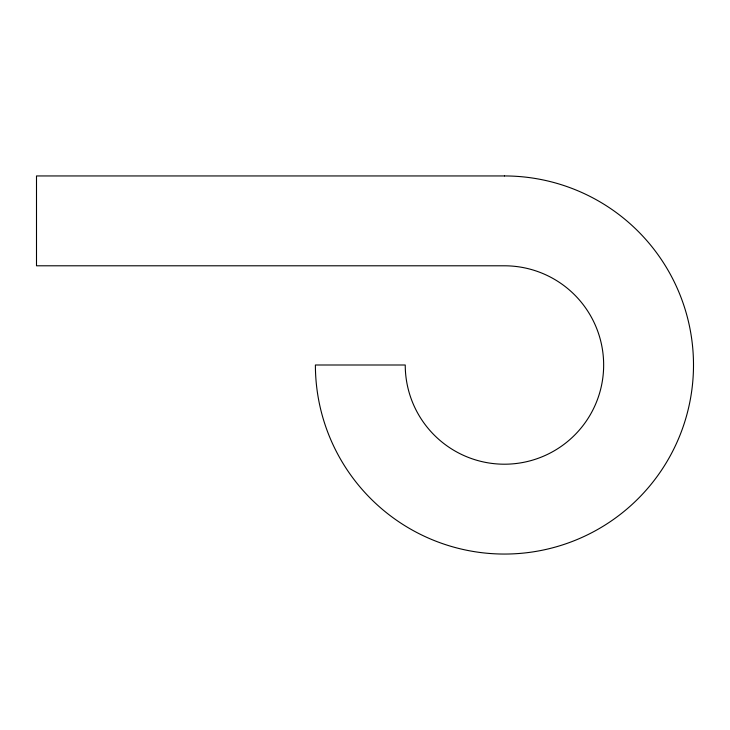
<?xml version="1.0" encoding="UTF-8"?>
<svg xmlns="http://www.w3.org/2000/svg" width="730" height="730" viewBox="0 0 730 730"><rect width="100%" height="100%" fill="white"/><g stroke="black" fill="none" stroke-linecap="round" stroke-linejoin="round"><path stroke-width="1.09" d="M504.448 175.948L36.5 175.948L36.5 265.793L504.448 265.793A99.207 99.207 0 0 1 603.655 365A99.207 99.207 0 0 1 504.448 464.207A99.207 99.207 0 0 1 405.241 365L315.397 365A189.052 189.052 0 0 0 504.448 554.052A189.052 189.052 0 0 0 693.5 365A189.052 189.052 0 0 0 504.448 175.948"/></g></svg>
